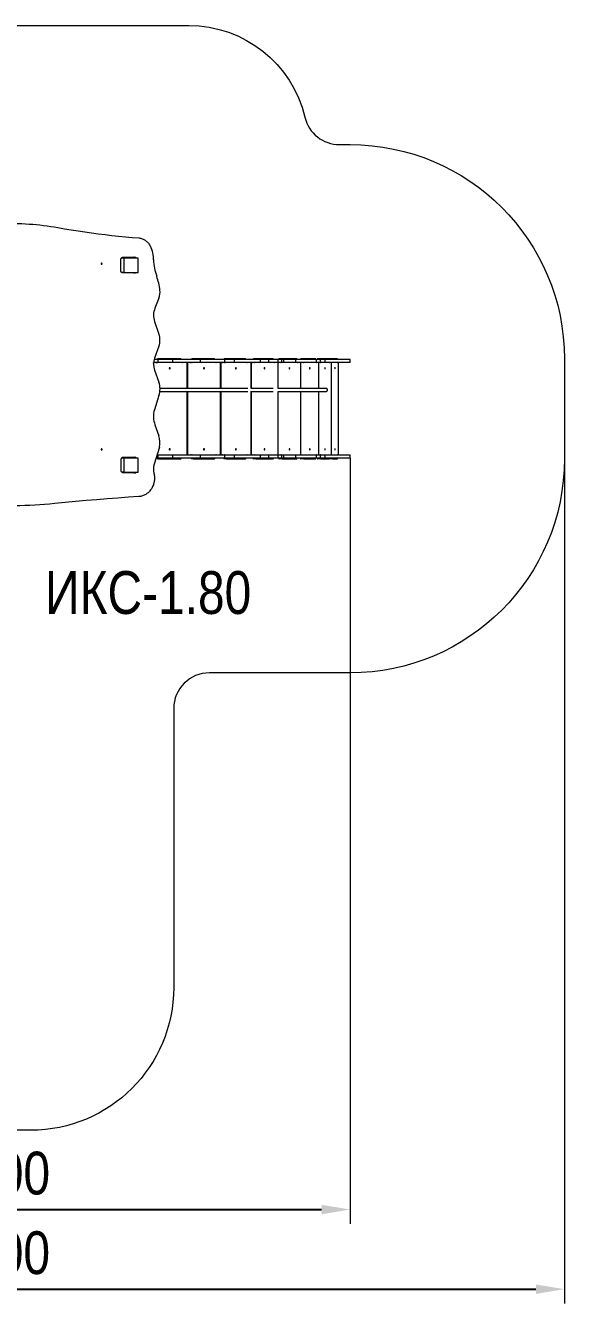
# Model space of a CAD drawing. Header units: millimetres. Extents: x -5018 to 4366, y -4743 to 4209.
# Drawn here: x 594 to 4366, y -4743 to 4209 of the extents above; entities that cross this region are included whole.
import ezdxf

# ---------------------------------------------------------------- set-up
doc = ezdxf.new("R2010")
doc.units = ezdxf.units.MM
for name, color, linetype in [('DIKOM_АРТИКУЛ', 7, 'Continuous'), ('DIKOM_ЗОНА', 80, 'Continuous'), ('DIKOM_ОБЪЕКТ', 7, 'Continuous'), ('DIKOM_РАЗМЕР_ЗОНА', 7, 'Continuous'), ('DIKOM_РАЗМЕР_ОБЪЕКТА', 7, 'Continuous')]:
    doc.layers.add(name, color=color, linetype=linetype)
doc.styles.add('style1', font='arial.ttf', dxfattribs={"width": 0.8})
doc.dimstyles.new('1-50', dxfattribs={"dimtxt": 300, "dimasz": 200, "dimexe": 100, "dimexo": 0, "dimgap": 100, "dimtad": 1, "dimtxsty": 'style1', "dimcen": 200, "dimclrd": 7, "dimclre": 7, "dimclrt": 7, "dimadec": 1, "dimazin": 2, "dimtfac": 1, "dimtmove": 0, "dimatfit": 2, "dimfxl": 0, "dimlwd": 25, "dimlwe": 18, "dimarcsym": 0})

# ---------------------------------------------------------------- blocks, each defined once
blk = doc.blocks.new('*D0')
at = {"layer": 'Defpoints', "color": 0, "transparency": 16777216}
for p in [(-2081.2, 1789.6), (2866.5, 1179.6), (2866.5, -4084.8)]:
    blk.add_point(p, dxfattribs=at)
at = {"layer": 'DIKOM_РАЗМЕР_ОБЪЕКТА', "color": 7, "lineweight": 18, "transparency": 16777216}
for p, q in [((-2081.2, 1789.6), (-2081.2, -4184.8)), ((2866.5, 1179.6), (2866.5, -4184.8))]:
    blk.add_line(p, q, dxfattribs=at)
at = {"layer": 'DIKOM_РАЗМЕР_ОБЪЕКТА', "color": 7, "lineweight": 25, "transparency": 16777216}
blk.add_line((-1881.2, -4084.8), (2666.5, -4084.8), dxfattribs=at)
at = {"layer": 'DIKOM_РАЗМЕР_ОБЪЕКТА', "color": 7, "transparency": 16777216}
for points in [[(-1881.2, -4051.5), (-1881.2, -4118.2), (-2081.2, -4084.8)], [(2666.5, -4051.5), (2666.5, -4118.2), (2866.5, -4084.8)]]:
    blk.add_solid(points, dxfattribs=at)
at = {"layer": 'DIKOM_РАЗМЕР_ОБЪЕКТА', "color": 7, "transparency": 16777216, "insert": (392.7, -3831.7), "char_height": 300, "attachment_point": 5, "style": 'style1'}
blk.add_mtext('4900', dxfattribs=at)
blk = doc.blocks.new('*D3')
at = {"layer": 'Defpoints', "color": 0, "transparency": 16777216}
for p in [(4366.3, 1152.2), (-3581.2, 1068.6), (4366.3, -4642.7)]:
    blk.add_point(p, dxfattribs=at)
at = {"layer": 'DIKOM_РАЗМЕР_ЗОНА', "color": 7, "lineweight": 18, "transparency": 16777216}
for p, q in [((4366.3, 1152.2), (4366.3, -4742.7)), ((-3581.2, 1068.6), (-3581.2, -4742.7))]:
    blk.add_line(p, q, dxfattribs=at)
at = {"layer": 'DIKOM_РАЗМЕР_ЗОНА', "color": 7, "lineweight": 25, "transparency": 16777216}
blk.add_line((-3381.2, -4642.7), (4166.3, -4642.7), dxfattribs=at)
at = {"layer": 'DIKOM_РАЗМЕР_ЗОНА', "color": 7, "transparency": 16777216}
for points in [[(-3381.2, -4609.4), (-3381.2, -4676), (-3581.2, -4642.7)], [(4166.3, -4609.4), (4166.3, -4676), (4366.3, -4642.7)]]:
    blk.add_solid(points, dxfattribs=at)
at = {"layer": 'DIKOM_РАЗМЕР_ЗОНА', "color": 7, "transparency": 16777216, "insert": (392.5, -4389.5), "char_height": 300, "attachment_point": 5, "style": 'style1'}
blk.add_mtext('7900', dxfattribs=at)

msp = doc.modelspace()

# ---------------------------------------------------------------- linework, layer by layer
at = {"layer": 'DIKOM_ЗОНА', "color": 3, "lineweight": 15, "flags": 128}
msp.add_lwpolyline([(-1984.126, -2529.809), (-1984.126, 20.196, 0.38881029), (-2212.277, 269.239, -0.38881029), (-3581.188, 1763.5), (-3581.188, 2708.963, -0.41421356), (-2081.188, 4208.963), (1737.354, 4208.963, -0.34760137), (2549.203, 3566.996, 0.34760137), (2792.467, 3374.636), (2866.27, 3374.636, -0.41421356), (4366.27, 1874.636), (4366.27, 1174.636, -0.41421356), (2866.27, -325.364), (1880.874, -325.364, 0.41421356), (1630.874, -575.364), (1630.874, -2529.809, -0.41421356), (630.874, -3529.809), (-984.126, -3529.809, -0.41421356)], format="xyb", close=True, dxfattribs=at)
at = {"layer": 'DIKOM_ОБЪЕКТ', "color": 7, "linetype": 'Continuous', "lineweight": 15}
for p, q in [((1261.265, 2490.707), (1261.3, 2571.478)), ((1268.928, 2579.636), (1263.961, 2579.636)), ((1281.587, 2579.636), (1268.928, 2579.636)), ((1274.657, 2585.701), (1349.618, 2585.681)), ((1274.891, 2585.703), (1358.459, 2585.681)), ((1281.587, 2579.636), (1281.587, 2479.636)), ((1381.207, 2579.636), (1281.587, 2579.636)), ((1347.457, 2579.636), (1347.457, 2585.682)), ((1349.618, 2585.681), (1358.459, 2585.681)), ((1381.207, 2479.636), (1381.207, 2579.636)), ((1281.587, 2479.636), (1265.692, 2479.636)), ((1358.435, 2475.681), (1274.867, 2475.704)), ((1281.587, 2479.636), (1381.207, 2479.636)), ((1527.928, 2299.892), (1499.979, 2229.028)), ((1496.503, 2134.794), (1527.872, 2047.56)), ((1527.854, 1962.446), (1496.447, 1879.45)), ((1490.169, 1848.136), (1489.755, 1848.136)), ((1522.039, 1848.636), (1489.799, 1848.636)), ((1490.169, 1846.15), (1490.169, 1848.136)), ((1513.031, 1847.636), (1490.169, 1847.636)), ((1522.039, 1869.636), (1493.442, 1869.636)), ((1496.428, 1795.338), (1527.798, 1710.112)), ((1525.645, 1874.636), (1519.113, 1874.636)), ((1522.039, 1848.636), (1522.039, 1869.636)), ((1624.51, 1869.636), (1522.039, 1869.636)), ((1624.51, 1848.636), (1522.039, 1848.636)), ((1680.892, 1874.636), (1525.645, 1874.636)), ((1624.51, 1848.636), (1624.51, 1869.636)), ((1818.479, 1869.636), (1624.51, 1869.636)), ((1818.479, 1848.636), (1624.51, 1848.636)), ((1724.555, 1847.636), (1693.506, 1847.636)), ((1727.8, 1847.636), (1724.555, 1847.636)), ((1724.555, 1667.253), (1724.555, 1847.636)), ((1727.8, 1847.636), (1727.8, 1667.253)), ((1757.257, 1847.636), (1727.8, 1847.636)), ((1769.223, 1874.636), (1758.673, 1874.636)), ((1916.504, 1874.636), (1769.223, 1874.636)), ((1818.479, 1848.636), (1818.479, 1869.636)), ((1989.683, 1869.636), (1818.479, 1869.636)), ((1989.683, 1848.636), (1818.479, 1848.636)), ((1957.927, 1847.636), (1928.471, 1847.636)), ((1960.075, 1847.636), (1957.927, 1847.636)), ((1957.927, 1667.283), (1957.927, 1847.636)), ((1960.075, 1847.636), (1960.075, 1667.283)), ((1987.212, 1847.636), (1960.075, 1847.636)), ((1998.237, 1874.636), (1983.929, 1874.636)), ((1989.683, 1848.636), (1989.683, 1869.636)), ((2057.635, 1869.636), (1989.683, 1869.636)), ((2057.635, 1848.636), (1989.683, 1848.636)), ((2133.925, 1874.636), (1998.237, 1874.636)), ((2057.635, 1848.636), (2057.635, 1869.636)), ((2237.772, 1869.636), (2057.635, 1869.636)), ((2237.772, 1848.636), (2057.635, 1848.636)), ((2172.087, 1847.636), (2144.949, 1847.636)), ((2172.49, 1847.636), (2172.087, 1847.636)), ((2172.087, 1666.547), (2172.087, 1847.636)), ((2172.49, 1847.636), (2172.49, 1667.315)), ((2196.641, 1847.636), (2172.49, 1847.636)), ((2206.452, 1874.636), (2188.738, 1874.636)), ((2327.205, 1874.636), (2206.452, 1874.636)), ((2237.772, 1848.636), (2237.772, 1869.636)), ((2297.814, 1869.636), (2237.772, 1869.636)), ((2297.814, 1848.636), (2237.772, 1848.636)), ((2297.814, 1848.636), (2297.814, 1869.636)), ((2361.941, 1869.636), (2297.814, 1869.636)), ((2361.941, 1848.636), (2297.814, 1848.636)), ((2361.167, 1847.636), (2337.017, 1847.636)), ((2380.895, 1847.636), (2361.167, 1847.636)), ((2361.167, 1667.224), (2361.167, 1847.636)), ((2361.941, 1848.636), (2361.941, 1869.636)), ((2388.652, 1869.636), (2361.941, 1869.636)), ((2388.652, 1848.636), (2361.941, 1848.636)), ((2389.251, 1874.636), (2368.568, 1874.636)), ((2388.652, 1848.636), (2388.652, 1869.636)), ((2401.52, 1869.636), (2388.652, 1869.636)), ((2401.52, 1848.636), (2388.652, 1848.636)), ((2492.097, 1874.636), (2389.251, 1874.636)), ((2401.52, 1848.636), (2401.52, 1869.636)), ((2486.634, 1869.636), (2401.52, 1869.636)), ((2486.634, 1848.636), (2401.52, 1848.636)), ((2486.634, 1848.636), (2486.634, 1869.636)), ((2629.731, 1869.636), (2486.634, 1869.636)), ((2629.731, 1848.636), (2486.634, 1848.636)), ((2521.023, 1847.636), (2500.454, 1847.636)), ((2543.505, 1874.636), (2520.122, 1874.636)), ((2521.023, 1667.346), (2521.023, 1847.636)), ((2537.005, 1847.636), (2521.023, 1847.636)), ((2623.505, 1874.636), (2543.505, 1874.636)), ((2629.731, 1848.636), (2629.731, 1869.636)), ((2658.038, 1869.636), (2629.731, 1869.636)), ((2658.038, 1848.636), (2629.731, 1848.636)), ((2646.005, 1847.636), (2630.005, 1847.636)), ((2661.816, 1874.636), (2636.61, 1874.636)), ((2657.158, 1847.636), (2646.005, 1847.636)), ((2646.005, 1667.34), (2646.005, 1847.636)), ((2658.038, 1848.636), (2658.038, 1869.636)), ((2690.655, 1869.636), (2658.038, 1869.636)), ((2690.655, 1848.636), (2658.038, 1848.636)), ((2719.155, 1874.636), (2661.816, 1874.636)), ((2690.655, 1848.636), (2690.655, 1869.636)), ((2866.27, 1869.636), (2690.655, 1869.636)), ((2866.27, 1848.636), (2690.655, 1848.636)), ((2743.04, 1874.636), (2719.155, 1874.636)), ((2735.282, 1847.636), (2723.814, 1847.636)), ((2740.337, 1847.636), (2735.282, 1847.636)), ((2735.282, 1201.636), (2735.282, 1847.636)), ((2776.306, 1874.636), (2743.04, 1874.636)), ((2785.662, 1847.636), (2779.008, 1847.636)), ((2785.662, 1201.636), (2785.662, 1847.636)), ((2866.27, 1848.636), (2866.27, 1869.636)), ((2866.525, 1869.636), (2866.27, 1869.636)), ((2866.525, 1848.636), (2866.27, 1848.636)), ((2866.525, 1848.636), (2866.525, 1869.636)), ((1527.778, 1617.659), (1496.367, 1517.981)), ((1724.555, 1201.636), (1724.555, 1646.159)), ((1727.8, 1646.16), (1727.8, 1201.636)), ((1957.927, 1201.636), (1957.927, 1646.189)), ((1960.075, 1646.19), (1960.075, 1201.636)), ((2172.087, 1201.636), (2172.087, 1646.989)), ((2172.49, 1646.222), (2172.49, 1201.636)), ((2361.167, 1201.636), (2361.167, 1646.362)), ((2521.023, 1201.636), (2521.023, 1646.253)), ((2646.005, 1201.636), (2646.005, 1646.247)), ((1499.799, 1412.647), (1527.715, 1334.953)), ((1530.618, 1254.93), (1493.362, 1136.172)), ((1263.455, 1090.678), (1263.491, 1171.45)), ((1268.928, 1179.636), (1266.171, 1179.636)), ((1281.587, 1179.636), (1268.928, 1179.636)), ((1276.848, 1185.672), (1351.808, 1185.652)), ((1277.082, 1185.675), (1360.65, 1185.652)), ((1381.207, 1179.636), (1281.587, 1179.636)), ((1281.587, 1179.636), (1281.587, 1079.636)), ((1347.457, 1179.636), (1347.457, 1185.653)), ((1351.808, 1185.652), (1360.65, 1185.652)), ((1381.207, 1079.636), (1381.207, 1179.636)), ((1522.039, 1179.636), (1506.997, 1179.636)), ((1522.039, 1200.636), (1513.585, 1200.636)), ((1525.645, 1174.636), (1519.113, 1174.636)), ((1522.039, 1179.636), (1522.039, 1200.636)), ((1624.51, 1200.636), (1522.039, 1200.636)), ((1624.51, 1179.636), (1522.039, 1179.636)), ((1525.645, 1174.636), (1680.892, 1174.636)), ((1624.51, 1179.636), (1624.51, 1200.636)), ((1818.479, 1200.636), (1624.51, 1200.636)), ((1818.479, 1179.636), (1624.51, 1179.636)), ((1693.506, 1201.636), (1724.555, 1201.636)), ((1727.8, 1201.636), (1724.555, 1201.636)), ((1727.8, 1201.636), (1757.257, 1201.636)), ((1769.223, 1174.636), (1758.673, 1174.636)), ((1769.223, 1174.636), (1916.504, 1174.636)), ((1818.479, 1179.636), (1818.479, 1200.636)), ((1989.683, 1200.636), (1818.479, 1200.636)), ((1989.683, 1179.636), (1818.479, 1179.636)), ((1928.471, 1201.636), (1957.927, 1201.636)), ((1960.075, 1201.636), (1957.927, 1201.636)), ((1960.075, 1201.636), (1987.212, 1201.636)), ((1998.237, 1174.636), (1983.929, 1174.636)), ((1989.683, 1179.636), (1989.683, 1200.636)), ((2057.635, 1200.636), (1989.683, 1200.636)), ((2057.635, 1179.636), (1989.683, 1179.636)), ((1998.237, 1174.636), (2133.925, 1174.636)), ((2057.635, 1179.636), (2057.635, 1200.636)), ((2237.772, 1200.636), (2057.635, 1200.636)), ((2237.772, 1179.636), (2057.635, 1179.636)), ((2144.949, 1201.636), (2172.087, 1201.636)), ((2172.49, 1201.636), (2172.087, 1201.636)), ((2172.49, 1201.636), (2196.641, 1201.636)), ((2206.452, 1174.636), (2188.738, 1174.636)), ((2206.452, 1174.636), (2327.205, 1174.636)), ((2237.772, 1179.636), (2237.772, 1200.636)), ((2297.814, 1200.636), (2237.772, 1200.636)), ((2297.814, 1179.636), (2237.772, 1179.636)), ((2297.814, 1179.636), (2297.814, 1200.636)), ((2361.941, 1200.636), (2297.814, 1200.636)), ((2361.941, 1179.636), (2297.814, 1179.636)), ((2337.017, 1201.636), (2361.167, 1201.636)), ((2361.167, 1201.636), (2380.895, 1201.636)), ((2361.941, 1179.636), (2361.941, 1200.636)), ((2388.652, 1200.636), (2361.941, 1200.636)), ((2388.652, 1179.636), (2361.941, 1179.636)), ((2389.251, 1174.636), (2368.568, 1174.636)), ((2388.652, 1179.636), (2388.652, 1200.636)), ((2401.52, 1200.636), (2388.652, 1200.636)), ((2401.52, 1179.636), (2388.652, 1179.636)), ((2389.251, 1174.636), (2492.097, 1174.636)), ((2401.52, 1179.636), (2401.52, 1200.636)), ((2486.634, 1200.636), (2401.52, 1200.636)), ((2486.634, 1179.636), (2401.52, 1179.636)), ((2486.634, 1179.636), (2486.634, 1200.636)), ((2629.731, 1200.636), (2486.634, 1200.636)), ((2629.731, 1179.636), (2486.634, 1179.636)), ((2500.454, 1201.636), (2521.023, 1201.636)), ((2543.505, 1174.636), (2520.122, 1174.636)), ((2521.023, 1201.636), (2537.005, 1201.636)), ((2543.505, 1174.636), (2623.505, 1174.636)), ((2629.731, 1179.636), (2629.731, 1200.636)), ((2658.038, 1200.636), (2629.731, 1200.636)), ((2658.038, 1179.636), (2629.731, 1179.636)), ((2630.005, 1201.636), (2646.005, 1201.636)), ((2661.816, 1174.636), (2636.61, 1174.636)), ((2646.005, 1201.636), (2657.158, 1201.636)), ((2658.038, 1179.636), (2658.038, 1200.636)), ((2690.655, 1200.636), (2658.038, 1200.636)), ((2690.655, 1179.636), (2658.038, 1179.636)), ((2661.816, 1174.636), (2719.155, 1174.636)), ((2690.655, 1179.636), (2690.655, 1200.636)), ((2866.27, 1200.636), (2690.655, 1200.636)), ((2866.27, 1179.636), (2690.655, 1179.636)), ((2743.04, 1174.636), (2719.155, 1174.636)), ((2723.814, 1201.636), (2735.282, 1201.636)), ((2735.282, 1201.636), (2740.337, 1201.636)), ((2743.04, 1174.636), (2776.306, 1174.636)), ((2779.008, 1201.636), (2785.662, 1201.636)), ((2866.27, 1179.636), (2866.27, 1200.636)), ((2866.525, 1200.636), (2866.27, 1200.636)), ((2866.525, 1179.636), (2866.27, 1179.636)), ((2866.525, 1179.636), (2866.525, 1200.636)), ((1281.587, 1079.636), (1267.854, 1079.636)), ((1360.625, 1075.652), (1277.057, 1075.675)), ((1281.587, 1079.636), (1381.207, 1079.636)), ((1314.479, 1075.665), (1314.479, 1079.636))]:
    msp.add_line(p, q, dxfattribs=at)
at = {"layer": 'DIKOM_ОБЪЕКТ', "color": 7, "linetype": 'Continuous', "lineweight": 15, "flags": 128}
for points in [[(266.227, 2807.175), (291.324, 2810.313), (316.455, 2813.095), (341.616, 2815.521), (366.804, 2817.59), (392.014, 2819.301), (417.241, 2820.655), (442.482, 2821.651), (467.733, 2822.289), (492.989, 2822.569), (518.246, 2822.491), (543.501, 2822.054), (568.748, 2821.26), (593.984, 2820.108), (619.204, 2818.598), (644.404, 2816.731), (669.581, 2814.506), (694.73, 2811.925), (719.846, 2808.987), (744.926, 2805.694), (769.966, 2802.045), (794.961, 2798.041), (819.907, 2793.684)], [(819.907, 2793.684), (867.004, 2785.49), (914.154, 2777.682), (961.356, 2770.259), (1008.607, 2763.223), (1055.903, 2756.573), (1103.243, 2750.31), (1150.624, 2744.435), (1198.043, 2738.948), (1245.498, 2733.848), (1292.986, 2729.137), (1340.504, 2724.814), (1388.05, 2720.88)], [(1388.05, 2720.88), (1393.855, 2720.144), (1399.611, 2719.032), (1405.297, 2717.549), (1410.895, 2715.699), (1416.384, 2713.489), (1421.745, 2710.926), (1426.96, 2708.02), (1432.011, 2704.78), (1436.88, 2701.218), (1441.551, 2697.347), (1446.006, 2693.178), (1450.231, 2688.728), (1454.212, 2684.011), (1457.933, 2679.044), (1461.383, 2673.845), (1464.549, 2668.43), (1467.42, 2662.819)], [(1123.351, 2540.637), (1123.523, 2539.5), (1124.02, 2538.487), (1124.788, 2537.706), (1125.745, 2537.243), (1126.787, 2537.148), (1127.8, 2537.43), (1128.675, 2538.06), (1129.317, 2538.969), (1129.657, 2540.059), (1129.657, 2541.211), (1129.318, 2542.301), (1128.676, 2543.21), (1127.801, 2543.841), (1126.788, 2544.124), (1125.747, 2544.029), (1124.79, 2543.566), (1124.021, 2542.786), (1123.523, 2541.773), (1123.351, 2540.637)], [(1261.3, 2571.478), (1261.613, 2573.984), (1262.302, 2576.396), (1263.349, 2578.646), (1264.724, 2580.67), (1266.388, 2582.411), (1268.293, 2583.82), (1270.385, 2584.856), (1272.606, 2585.49), (1274.891, 2585.703)], [(1274.867, 2475.704), (1272.739, 2475.89), (1270.664, 2476.441), (1268.692, 2477.343), (1266.873, 2478.573), (1265.25, 2480.102), (1263.864, 2481.892), (1262.749, 2483.899), (1261.931, 2486.073), (1261.433, 2488.361), (1261.265, 2490.707)], [(1603.268, 1812.636), (1602.124, 1812.458), (1601.082, 1811.941), (1600.234, 1811.13), (1599.656, 1810.097), (1599.398, 1808.935), (1599.484, 1807.746), (1599.907, 1806.636), (1600.629, 1805.704), (1601.584, 1805.032), (1602.69, 1804.68), (1603.847, 1804.68), (1604.952, 1805.032), (1605.908, 1805.704), (1606.63, 1806.636), (1607.052, 1807.746), (1607.139, 1808.935), (1606.881, 1810.097), (1606.303, 1811.13), (1605.455, 1811.941), (1604.412, 1812.458), (1603.268, 1812.636)], [(1842.864, 1812.636), (1841.778, 1812.458), (1840.789, 1811.941), (1839.985, 1811.13), (1839.436, 1810.097), (1839.192, 1808.935), (1839.274, 1807.746), (1839.675, 1806.636), (1840.359, 1805.704), (1841.266, 1805.032), (1842.315, 1804.68), (1843.412, 1804.68), (1844.461, 1805.032), (1845.368, 1805.704), (1846.052, 1806.636), (1846.453, 1807.746), (1846.535, 1808.935), (1846.291, 1810.097), (1845.742, 1811.13), (1844.938, 1811.941), (1843.949, 1812.458), (1842.864, 1812.636)], [(2066.081, 1812.636), (2065.081, 1812.458), (2064.17, 1811.941), (2063.429, 1811.13), (2062.923, 1810.097), (2062.698, 1808.935), (2062.774, 1807.746), (2063.143, 1806.636), (2063.773, 1805.704), (2064.609, 1805.032), (2065.575, 1804.68), (2066.586, 1804.68), (2067.552, 1805.032), (2068.388, 1805.704), (2069.018, 1806.636), (2069.388, 1807.746), (2069.463, 1808.935), (2069.238, 1810.097), (2068.733, 1811.13), (2067.992, 1811.941), (2067.081, 1812.458), (2066.081, 1812.636)], [(2266.829, 1812.636), (2265.939, 1812.458), (2265.128, 1811.941), (2264.468, 1811.13), (2264.019, 1810.097), (2263.818, 1808.935), (2263.886, 1807.746), (2264.214, 1806.636), (2264.775, 1805.704), (2265.519, 1805.032), (2266.379, 1804.68), (2267.279, 1804.68), (2268.138, 1805.032), (2268.882, 1805.704), (2269.443, 1806.636), (2269.772, 1807.746), (2269.839, 1808.935), (2269.639, 1810.097), (2269.189, 1811.13), (2268.529, 1811.941), (2267.719, 1812.458), (2266.829, 1812.636)], [(2368.568, 1874.636), (2367.941, 1874.54), (2367.338, 1874.255), (2366.782, 1873.793), (2366.295, 1873.171), (2365.896, 1872.414), (2365.599, 1871.549), (2365.416, 1870.611), (2365.354, 1869.636)], [(2389.251, 1874.636), (2388.624, 1874.54), (2388.021, 1874.255), (2387.466, 1873.793), (2386.979, 1873.171), (2386.579, 1872.414), (2386.282, 1871.549), (2386.099, 1870.611), (2386.037, 1869.636)], [(2440.674, 1812.636), (2439.916, 1812.458), (2439.226, 1811.941), (2438.664, 1811.13), (2438.281, 1810.097), (2438.11, 1808.935), (2438.168, 1807.746), (2438.448, 1806.636), (2438.925, 1805.704), (2439.559, 1805.032), (2440.291, 1804.68), (2441.057, 1804.68), (2441.79, 1805.032), (2442.423, 1805.704), (2442.901, 1806.636), (2443.181, 1807.746), (2443.238, 1808.935), (2443.068, 1810.097), (2442.684, 1811.13), (2442.123, 1811.941), (2441.432, 1812.458), (2440.674, 1812.636)], [(2495.311, 1869.636), (2495.249, 1870.611), (2495.066, 1871.549), (2494.769, 1872.414), (2494.37, 1873.171), (2493.883, 1873.793), (2493.327, 1874.255), (2492.724, 1874.54), (2492.097, 1874.636)], [(2520.122, 1874.636), (2519.635, 1874.54), (2519.166, 1874.255), (2518.733, 1873.793), (2518.354, 1873.171), (2518.044, 1872.414), (2517.813, 1871.549), (2517.67, 1870.611), (2517.622, 1869.636)], [(2543.505, 1874.636), (2543.017, 1874.54), (2542.548, 1874.255), (2542.116, 1873.793), (2541.737, 1873.171), (2541.426, 1872.414), (2541.195, 1871.549), (2541.053, 1870.611), (2541.005, 1869.636)], [(2583.505, 1812.636), (2582.915, 1812.458), (2582.378, 1811.941), (2581.941, 1811.13), (2581.643, 1810.097), (2581.51, 1808.935), (2581.555, 1807.746), (2581.773, 1806.636), (2582.145, 1805.704), (2582.637, 1805.032), (2583.207, 1804.68), (2583.803, 1804.68), (2584.373, 1805.032), (2584.865, 1805.704), (2585.237, 1806.636), (2585.455, 1807.746), (2585.499, 1808.935), (2585.367, 1810.097), (2585.069, 1811.13), (2584.631, 1811.941), (2584.094, 1812.458), (2583.505, 1812.636)], [(2626.005, 1869.636), (2625.957, 1870.611), (2625.814, 1871.549), (2625.583, 1872.414), (2625.273, 1873.171), (2624.894, 1873.793), (2624.462, 1874.255), (2623.992, 1874.54), (2623.505, 1874.636)], [(2636.61, 1874.636), (2636.26, 1874.54), (2635.924, 1874.255), (2635.614, 1873.793), (2635.343, 1873.171), (2635.12, 1872.414), (2634.954, 1871.549), (2634.852, 1870.611), (2634.818, 1869.636)], [(2661.816, 1874.636), (2661.467, 1874.54), (2661.131, 1874.255), (2660.821, 1873.793), (2660.549, 1873.171), (2660.327, 1872.414), (2660.161, 1871.549), (2660.059, 1870.611), (2660.025, 1869.636)], [(2690.486, 1812.636), (2690.063, 1812.458), (2689.678, 1811.941), (2689.365, 1811.13), (2689.152, 1810.097), (2689.056, 1808.935), (2689.088, 1807.746), (2689.245, 1806.636), (2689.511, 1805.704), (2689.864, 1805.032), (2690.272, 1804.68), (2690.7, 1804.68), (2691.108, 1805.032), (2691.461, 1805.704), (2691.727, 1806.636), (2691.883, 1807.746), (2691.915, 1808.935), (2691.82, 1810.097), (2691.607, 1811.13), (2691.293, 1811.941), (2690.908, 1812.458), (2690.486, 1812.636)], [(2720.947, 1869.636), (2720.913, 1870.611), (2720.811, 1871.549), (2720.645, 1872.414), (2720.422, 1873.171), (2720.151, 1873.793), (2719.841, 1874.255), (2719.505, 1874.54), (2719.155, 1874.636)], [(2743.04, 1874.636), (2742.837, 1874.54), (2742.642, 1874.255), (2742.462, 1873.793), (2742.305, 1873.171), (2742.175, 1872.414), (2742.079, 1871.549), (2742.02, 1870.611), (2742, 1869.636)], [(2759.673, 1812.636), (2759.428, 1812.458), (2759.204, 1811.941), (2759.023, 1811.13), (2758.899, 1810.097), (2758.843, 1808.935), (2758.862, 1807.746), (2758.952, 1806.636), (2759.107, 1805.704), (2759.312, 1805.032), (2759.549, 1804.68), (2759.797, 1804.68), (2760.033, 1805.032), (2760.238, 1805.704), (2760.393, 1806.636), (2760.484, 1807.746), (2760.502, 1808.935), (2760.447, 1810.097), (2760.323, 1811.13), (2760.141, 1811.941), (2759.918, 1812.458), (2759.673, 1812.636)], [(2777.345, 1869.636), (2777.325, 1870.611), (2777.266, 1871.549), (2777.17, 1872.414), (2777.041, 1873.171), (2776.883, 1873.793), (2776.703, 1874.255), (2776.508, 1874.54), (2776.306, 1874.636)], [(2699.106, 1646.242), (2700.534, 1646.422), (2701.914, 1646.955), (2703.198, 1647.822), (2704.343, 1648.995), (2705.309, 1650.433), (2706.065, 1652.088), (2706.583, 1653.903), (2706.847, 1655.816), (2706.847, 1657.762), (2706.583, 1659.675), (2706.065, 1661.49), (2705.309, 1663.145), (2704.343, 1664.583), (2703.198, 1665.756), (2701.914, 1666.624), (2700.534, 1667.156), (2699.11, 1667.336)], [(1123.351, 1239.637), (1123.523, 1238.5), (1124.02, 1237.487), (1124.788, 1236.706), (1125.745, 1236.243), (1126.787, 1236.148), (1127.8, 1236.43), (1128.675, 1237.06), (1129.317, 1237.969), (1129.657, 1239.059), (1129.657, 1240.211), (1129.318, 1241.301), (1128.676, 1242.21), (1127.801, 1242.841), (1126.788, 1243.124), (1125.747, 1243.029), (1124.79, 1242.566), (1124.021, 1241.786), (1123.523, 1240.773), (1123.351, 1239.637)], [(1263.491, 1171.45), (1263.803, 1173.955), (1264.493, 1176.367), (1265.54, 1178.617), (1266.914, 1180.641), (1268.578, 1182.382), (1270.483, 1183.791), (1272.576, 1184.827), (1274.796, 1185.461), (1277.082, 1185.675)], [(1603.268, 1244.636), (1602.124, 1244.458), (1601.082, 1243.941), (1600.234, 1243.13), (1599.656, 1242.097), (1599.398, 1240.935), (1599.484, 1239.746), (1599.907, 1238.636), (1600.629, 1237.703), (1601.584, 1237.032), (1602.69, 1236.68), (1603.847, 1236.68), (1604.952, 1237.032), (1605.908, 1237.703), (1606.63, 1238.636), (1607.052, 1239.746), (1607.139, 1240.935), (1606.881, 1242.097), (1606.303, 1243.13), (1605.455, 1243.941), (1604.412, 1244.458), (1603.268, 1244.636)], [(1842.864, 1244.636), (1841.778, 1244.458), (1840.789, 1243.941), (1839.985, 1243.13), (1839.436, 1242.097), (1839.192, 1240.935), (1839.274, 1239.746), (1839.675, 1238.636), (1840.359, 1237.703), (1841.266, 1237.032), (1842.315, 1236.68), (1843.412, 1236.68), (1844.461, 1237.032), (1845.368, 1237.703), (1846.052, 1238.636), (1846.453, 1239.746), (1846.535, 1240.935), (1846.291, 1242.097), (1845.742, 1243.13), (1844.938, 1243.941), (1843.949, 1244.458), (1842.864, 1244.636)], [(2066.081, 1244.636), (2065.081, 1244.458), (2064.17, 1243.941), (2063.429, 1243.13), (2062.923, 1242.097), (2062.698, 1240.935), (2062.774, 1239.746), (2063.143, 1238.636), (2063.773, 1237.703), (2064.609, 1237.032), (2065.575, 1236.68), (2066.586, 1236.68), (2067.552, 1237.032), (2068.388, 1237.703), (2069.018, 1238.636), (2069.388, 1239.746), (2069.463, 1240.935), (2069.238, 1242.097), (2068.733, 1243.13), (2067.992, 1243.941), (2067.081, 1244.458), (2066.081, 1244.636)], [(2266.829, 1244.636), (2265.939, 1244.458), (2265.128, 1243.941), (2264.468, 1243.13), (2264.019, 1242.097), (2263.818, 1240.935), (2263.886, 1239.746), (2264.214, 1238.636), (2264.775, 1237.703), (2265.519, 1237.032), (2266.379, 1236.68), (2267.279, 1236.68), (2268.138, 1237.032), (2268.882, 1237.703), (2269.443, 1238.636), (2269.772, 1239.746), (2269.839, 1240.935), (2269.639, 1242.097), (2269.189, 1243.13), (2268.529, 1243.941), (2267.719, 1244.458), (2266.829, 1244.636)], [(2365.354, 1179.636), (2365.416, 1178.66), (2365.599, 1177.722), (2365.896, 1176.858), (2366.295, 1176.1), (2366.782, 1175.478), (2367.338, 1175.016), (2367.941, 1174.732), (2368.568, 1174.636)], [(2386.037, 1179.636), (2386.099, 1178.66), (2386.282, 1177.722), (2386.579, 1176.858), (2386.979, 1176.1), (2387.466, 1175.478), (2388.021, 1175.016), (2388.624, 1174.732), (2389.251, 1174.636)], [(2440.674, 1244.636), (2439.916, 1244.458), (2439.226, 1243.941), (2438.664, 1243.13), (2438.281, 1242.097), (2438.11, 1240.935), (2438.168, 1239.746), (2438.448, 1238.636), (2438.925, 1237.703), (2439.559, 1237.032), (2440.291, 1236.68), (2441.057, 1236.68), (2441.79, 1237.032), (2442.423, 1237.703), (2442.901, 1238.636), (2443.181, 1239.746), (2443.238, 1240.935), (2443.068, 1242.097), (2442.684, 1243.13), (2442.123, 1243.941), (2441.432, 1244.458), (2440.674, 1244.636)], [(2492.097, 1174.636), (2492.724, 1174.732), (2493.327, 1175.016), (2493.883, 1175.478), (2494.37, 1176.1), (2494.769, 1176.858), (2495.066, 1177.722), (2495.249, 1178.66), (2495.311, 1179.636)], [(2517.622, 1179.636), (2517.67, 1178.66), (2517.813, 1177.722), (2518.044, 1176.858), (2518.354, 1176.1), (2518.733, 1175.478), (2519.166, 1175.016), (2519.635, 1174.732), (2520.122, 1174.636)], [(2541.005, 1179.636), (2541.053, 1178.66), (2541.195, 1177.722), (2541.426, 1176.858), (2541.737, 1176.1), (2542.116, 1175.478), (2542.548, 1175.016), (2543.017, 1174.732), (2543.505, 1174.636)], [(2583.505, 1244.636), (2582.915, 1244.458), (2582.378, 1243.941), (2581.941, 1243.13), (2581.643, 1242.097), (2581.51, 1240.935), (2581.555, 1239.746), (2581.773, 1238.636), (2582.145, 1237.703), (2582.637, 1237.032), (2583.207, 1236.68), (2583.803, 1236.68), (2584.373, 1237.032), (2584.865, 1237.703), (2585.237, 1238.636), (2585.455, 1239.746), (2585.499, 1240.935), (2585.367, 1242.097), (2585.069, 1243.13), (2584.631, 1243.941), (2584.094, 1244.458), (2583.505, 1244.636)], [(2623.505, 1174.636), (2623.992, 1174.732), (2624.462, 1175.016), (2624.894, 1175.478), (2625.273, 1176.1), (2625.583, 1176.858), (2625.814, 1177.722), (2625.957, 1178.66), (2626.005, 1179.636)], [(2634.818, 1179.636), (2634.852, 1178.66), (2634.954, 1177.722), (2635.12, 1176.858), (2635.343, 1176.1), (2635.614, 1175.478), (2635.924, 1175.016), (2636.26, 1174.732), (2636.61, 1174.636)], [(2660.025, 1179.636), (2660.059, 1178.66), (2660.161, 1177.722), (2660.327, 1176.858), (2660.549, 1176.1), (2660.821, 1175.478), (2661.131, 1175.016), (2661.467, 1174.732), (2661.816, 1174.636)], [(2690.486, 1244.636), (2690.063, 1244.458), (2689.678, 1243.941), (2689.365, 1243.13), (2689.152, 1242.097), (2689.056, 1240.935), (2689.088, 1239.746), (2689.245, 1238.636), (2689.511, 1237.703), (2689.864, 1237.032), (2690.272, 1236.68), (2690.7, 1236.68), (2691.108, 1237.032), (2691.461, 1237.703), (2691.727, 1238.636), (2691.883, 1239.746), (2691.915, 1240.935), (2691.82, 1242.097), (2691.607, 1243.13), (2691.293, 1243.941), (2690.908, 1244.458), (2690.486, 1244.636)], [(2719.155, 1174.636), (2719.505, 1174.732), (2719.841, 1175.016), (2720.151, 1175.478), (2720.422, 1176.1), (2720.645, 1176.858), (2720.811, 1177.722), (2720.913, 1178.66), (2720.947, 1179.636)], [(2742, 1179.636), (2742.02, 1178.66), (2742.079, 1177.722), (2742.175, 1176.858), (2742.305, 1176.1), (2742.462, 1175.478), (2742.642, 1175.016), (2742.837, 1174.732), (2743.04, 1174.636)], [(2759.673, 1244.636), (2759.428, 1244.458), (2759.204, 1243.941), (2759.023, 1243.13), (2758.899, 1242.097), (2758.843, 1240.935), (2758.862, 1239.746), (2758.952, 1238.636), (2759.107, 1237.703), (2759.312, 1237.032), (2759.549, 1236.68), (2759.797, 1236.68), (2760.033, 1237.032), (2760.238, 1237.703), (2760.393, 1238.636), (2760.484, 1239.746), (2760.502, 1240.935), (2760.447, 1242.097), (2760.323, 1243.13), (2760.141, 1243.941), (2759.918, 1244.458), (2759.673, 1244.636)], [(2776.306, 1174.636), (2776.508, 1174.732), (2776.703, 1175.016), (2776.883, 1175.478), (2777.041, 1176.1), (2777.17, 1176.858), (2777.266, 1177.722), (2777.325, 1178.66), (2777.345, 1179.636)], [(1277.057, 1075.675), (1274.93, 1075.861), (1272.854, 1076.412), (1270.883, 1077.314), (1269.063, 1078.544), (1267.44, 1080.073), (1266.054, 1081.863), (1264.939, 1083.87), (1264.122, 1086.044), (1263.623, 1088.332), (1263.455, 1090.678)], [(1492.792, 1073.326), (1494.233, 1066.569), (1495.347, 1059.737), (1496.133, 1052.849), (1496.588, 1045.926), (1496.711, 1038.985), (1496.501, 1032.047), (1495.959, 1025.132), (1495.086, 1018.257), (1493.885, 1011.442), (1492.36, 1004.708), (1490.514, 998.071), (1488.352, 991.551), (1485.881, 985.166), (1483.108, 978.934), (1480.04, 972.872), (1476.686, 966.997), (1473.056, 961.326), (1469.158, 955.873), (1465.005, 950.656), (1460.608, 945.687), (1455.979, 940.982), (1451.13, 936.553), (1446.077, 932.412), (1440.832, 928.571), (1435.41, 925.041), (1429.827, 921.831), (1424.098, 918.951), (1418.239, 916.409), (1412.267, 914.212), (1406.197, 912.365), (1400.047, 910.874), (1393.835, 909.743), (1387.577, 908.976)], [(1387.577, 908.976), (1313.668, 904.172), (1239.779, 899.011), (1165.911, 893.494), (1092.065, 887.62), (1018.244, 881.39), (944.448, 874.803), (870.679, 867.86), (796.938, 860.561)], [(796.938, 860.561), (762.204, 857.229), (727.442, 854.275), (692.654, 851.7), (657.846, 849.504), (623.019, 847.688), (588.178, 846.25), (553.326, 845.192), (518.466, 844.514), (483.601, 844.215), (448.736, 844.296), (413.873, 844.756), (379.016, 845.596), (344.168, 846.816), (309.332, 848.415), (274.513, 850.393), (239.713, 852.75), (204.936, 855.486)]]:
    msp.add_lwpolyline(points, dxfattribs=at)
at = {"layer": 'DIKOM_ОБЪЕКТ', "color": 7, "linetype": 'Continuous', "lineweight": 15}
for centre, radius, start, end in [((1291.248, 2571.804), 198.294, 358.5507917, 27.3219054), ((1349.403, 2572.423), 13.26, 32.9538068, 89.0723278), ((1358.245, 2572.423), 13.26, 32.9524873, 89.0736473), ((1843.632, 2578.036), 354.333, 181.8189683, 200.7426702), ((1349.471, 2488.646), 12.967, 271.5710103, 315.985788), ((1358.32, 2488.635), 12.954, 270.5065553, 315.9974349), ((1105.436, 2308.521), 431.571, 6.1033668, 19.4943113), ((1406.344, 2342.346), 128.783, 340.7519393, 5.3733599), ((1620.056, 2177.417), 130.698, 156.7412379, 199.0334317), ((1403.571, 2005.031), 131.375, 341.0861695, 18.8884724), ((1616.665, 1837.368), 127.371, 160.7075669, 199.2672598), ((1489.669, 1848.136), 0.5, 0, 75.1364787), ((1506.492, 1855.223), 7.587, 270.0530118, 299.7494906), ((1513.024, 1855.225), 7.589, 270.0556987, 299.7468037), ((1519.188, 1869.709), 4.927, 90.8771924, 180.8505099), ((1525.72, 1869.709), 4.927, 90.8771924, 180.8505099), ((1596.522, 1808.636), 4.097, 328.1596823, 31.8403177), ((1680.817, 1869.709), 4.927, 359.148083, 89.1242148), ((1693.513, 1855.223), 7.587, 240.2505094, 269.9469882), ((1746.687, 1854.561), 6.925, 270.1623052, 301.1752828), ((1758.881, 1869.827), 4.814, 92.4681356, 182.2721213), ((1757.237, 1854.561), 6.926, 270.1644523, 301.1731356), ((1769.43, 1869.827), 4.813, 92.4675909, 182.274145), ((1916.297, 1869.827), 4.814, 357.7278787, 87.5318644), ((1928.49, 1854.56), 6.924, 238.8239218, 269.8384903), ((1972.865, 1853.659), 6.024, 270.3749837, 303.4911923), ((1984.343, 1869.987), 4.667, 95.0864484, 184.3140343), ((1987.173, 1853.658), 6.023, 270.3727703, 303.4945645), ((1998.651, 1869.987), 4.667, 95.0875103, 184.3145616), ((2133.511, 1869.987), 4.667, 355.6875399, 84.9119774), ((2144.988, 1853.659), 6.023, 236.5063478, 269.6263174), ((2178.86, 1852.605), 4.97, 270.7792091, 306.9938189), ((2189.451, 1870.174), 4.519, 99.0781309, 186.8371658), ((2196.573, 1852.605), 4.97, 270.7792091, 306.9938189), ((2207.165, 1870.174), 4.518, 99.0773913, 186.8396461), ((2326.493, 1870.174), 4.519, 353.1633036, 80.9231402), ((2337.084, 1852.603), 4.968, 232.999133, 269.2249762), ((2360.104, 1851.504), 3.87, 271.6005896, 312.1678093), ((2380.787, 1851.504), 3.87, 271.6005896, 312.1678093), ((2500.562, 1851.504), 3.87, 227.8321907, 268.3994104), ((2513.444, 1850.355), 2.725, 273.7368777, 320.8822757), ((2536.827, 1850.355), 2.725, 273.7389533, 320.8859516), ((2630.182, 1850.354), 2.724, 219.1029532, 266.2721419), ((2631.663, 1849.499), 1.885, 278.7866175, 332.7532007), ((2656.87, 1849.498), 1.884, 278.7742946, 332.7748596), ((2724.101, 1849.498), 1.884, 207.2251404, 261.2257054), ((2739.793, 1848.898), 1.374, 293.3192667, 349.0030148), ((2779.553, 1848.898), 1.374, 190.9969852, 246.6807333), ((1384.551, 1663.917), 150.511, 342.1011578, 17.8735759), ((1651.26, 1470.305), 162.065, 162.8916383, 200.8408277), ((1388.619, 1289.844), 146.228, 346.186603, 17.9680802), ((1351.594, 1172.397), 13.257, 33.0956115, 89.0761388), ((1360.436, 1172.397), 13.257, 33.0959424, 89.075808), ((1513.019, 1194.036), 7.601, 60.2625447, 83.4645857), ((1519.188, 1179.563), 4.928, 179.1496062, 269.1220942), ((1525.72, 1179.563), 4.928, 179.1496062, 269.1220942), ((1596.523, 1240.636), 4.096, 328.1585947, 31.8414053), ((1680.817, 1179.563), 4.927, 270.8764987, 0.851801), ((1693.513, 1194.049), 7.587, 90.0516785, 119.7503996), ((1746.687, 1194.711), 6.924, 58.8237683, 89.8390878), ((1758.881, 1179.445), 4.814, 177.7280159, 267.5311316), ((1757.237, 1194.71), 6.925, 58.8259152, 89.8369409), ((1769.43, 1179.445), 4.814, 177.7259922, 267.5316763), ((1916.297, 1179.445), 4.814, 272.4688684, 2.2719841), ((1928.49, 1194.712), 6.924, 90.1601167, 121.1770273), ((1972.865, 1195.612), 6.023, 56.5077943, 89.6265055), ((1984.343, 1179.285), 4.667, 175.686137, 264.9127907), ((1987.173, 1195.614), 6.022, 56.5044222, 89.6287187), ((1998.651, 1179.285), 4.667, 175.6856097, 264.9117288), ((2133.511, 1179.285), 4.667, 275.0887834, 4.3122889), ((2144.988, 1195.613), 6.023, 90.3721937, 123.4946653), ((2178.86, 1196.667), 4.97, 53.005073, 89.2224219), ((2189.451, 1179.098), 4.519, 173.1630553, 260.9210732), ((2196.573, 1196.667), 4.97, 53.005073, 89.2224219), ((2207.165, 1179.098), 4.519, 173.1605751, 260.9218128), ((2326.493, 1179.098), 4.519, 279.0776556, 6.8364753), ((2337.084, 1196.668), 4.968, 90.7733935, 127.0019744), ((2360.104, 1197.768), 3.869, 47.8309472, 88.4012445), ((2380.787, 1197.768), 3.869, 47.8309472, 88.4012445), ((2500.561, 1197.768), 3.869, 91.5987555, 132.1690528), ((2513.445, 1198.917), 2.725, 39.1162639, 86.2652787), ((2536.827, 1198.917), 2.725, 39.1125873, 86.263204), ((2630.182, 1198.918), 2.723, 93.7257027, 140.898506), ((2631.663, 1199.773), 1.885, 27.2450579, 81.2159337), ((2656.87, 1199.774), 1.884, 27.2234009, 81.2282548), ((2724.101, 1199.774), 1.884, 98.7717452, 152.7765991), ((2739.793, 1200.374), 1.374, 10.9949002, 66.6836524), ((2779.552, 1200.374), 1.374, 113.3163476, 169.0050998), ((1351.661, 1088.62), 12.971, 271.574892, 316.1574707), ((1360.51, 1088.61), 12.958, 270.5104771, 316.1680254), ((1619.984, 1103.598), 130.744, 165.5728068, 193.3871412)]:
    msp.add_arc(centre, radius, start, end, dxfattribs=at)
for points, knots in [([(1489.533, 1843.754), (1489.642, 1843.955), (1489.934, 1844.49), (1490.151, 1845.327), (1490.136, 1845.936), (1490.131, 1846.149)], [0, 0, 0, 0, 0.28037261, 0.7479024, 1, 1, 1, 1]), ([(1489.719, 1845.897), (1489.8, 1845.919), (1490.165, 1846.019), (1490.114, 1846.093), (1490.075, 1846.15)], [0, 0, 0, 0, 0.22078928, 1, 1, 1, 1]), ([(1533.87, 1646.154), (1543.568, 1646.153), (1563.419, 1646.152), (1594.539, 1646.152), (1628.079, 1646.153), (1663.67, 1646.154), (1701.256, 1646.157), (1739.444, 1646.161), (1778.116, 1646.165), (1817.157, 1646.17), (1856.453, 1646.175), (1895.9, 1646.18), (1947.348, 1646.188), (2010.924, 1646.197), (2082.51, 1646.208), (2128.838, 1646.215), (2149.931, 1646.218)], [0, 0, 0, 0, 0.0533397, 0.10917548, 0.16503435, 0.22740719, 0.28980431, 0.35221199, 0.41463784, 0.47705988, 0.53945299, 0.60180994, 0.66413926, 0.78256762, 0.90100298, 1, 1, 1, 1]), ([(2149.923, 1667.312), (2129.18, 1667.309), (2087.192, 1667.302), (2023.945, 1667.293), (1966.424, 1667.284), (1915.155, 1667.277), (1870.109, 1667.27), (1825.241, 1667.264), (1780.671, 1667.259), (1739.719, 1667.254), (1702.407, 1667.251), (1668.684, 1667.248), (1635.531, 1667.246), (1603.03, 1667.245), (1575.265, 1667.245), (1552.61, 1667.246), (1540.61, 1667.247), (1534.934, 1667.247)], [0, 0, 0, 0, 0.0975358, 0.19743544, 0.29732927, 0.36853525, 0.43976488, 0.51104992, 0.58236921, 0.65369082, 0.70972659, 0.76574162, 0.82173835, 0.87771633, 0.93367367, 0.9686314, 1, 1, 1, 1]), ([(2326.098, 1667.336), (2321.824, 1667.335), (2306.022, 1667.334), (2269.111, 1667.329), (2222.05, 1667.323), (2186.444, 1667.317), (2172.087, 1667.315)], [0, 0, 0, 0, 0.08496716, 0.31413753, 0.72343532, 1, 1, 1, 1]), ([(2172.087, 1646.222), (2183.718, 1646.223), (2210.217, 1646.227), (2251.34, 1646.233), (2291.146, 1646.239), (2315.865, 1646.241), (2326.124, 1646.243)], [0, 0, 0, 0, 0.22403627, 0.51043778, 0.79683936, 1, 1, 1, 1]), ([(2699.106, 1667.336), (2693.699, 1667.336), (2683.137, 1667.337), (2667.662, 1667.338), (2652.922, 1667.339), (2638.914, 1667.341), (2625.633, 1667.341), (2613.079, 1667.342), (2601.252, 1667.343), (2590.496, 1667.344), (2580.767, 1667.344), (2572.024, 1667.345), (2563.881, 1667.345), (2556.341, 1667.345), (2549.33, 1667.346), (2542.633, 1667.346), (2528.955, 1667.346), (2507.825, 1667.347), (2478.751, 1667.347), (2448.057, 1667.346), (2415.776, 1667.344), (2386.539, 1667.342), (2368.146, 1667.34), (2361.167, 1667.34)], [0, 0, 0, 0, 0.050556, 0.09874873, 0.14457681, 0.1880392, 0.22913505, 0.26786484, 0.30422857, 0.3382274, 0.36674269, 0.3933522, 0.41805708, 0.44085804, 0.4617558, 0.48146583, 0.50124946, 0.58472964, 0.66990666, 0.756621, 0.84980807, 0.94301447, 1, 1, 1, 1]), ([(2361.167, 1646.246), (2367.973, 1646.247), (2381.893, 1646.248), (2402.661, 1646.25), (2423.314, 1646.251), (2443.271, 1646.252), (2462.313, 1646.253), (2480.431, 1646.253), (2494.031, 1646.253), (2503.651, 1646.253), (2509.788, 1646.253), (2516.476, 1646.253), (2523.725, 1646.253), (2531.532, 1646.253), (2540.443, 1646.253), (2550.52, 1646.252), (2561.824, 1646.252), (2573.872, 1646.251), (2586.755, 1646.251), (2600.475, 1646.25), (2615.041, 1646.249), (2630.368, 1646.248), (2646.457, 1646.247), (2663.315, 1646.245), (2680.95, 1646.244), (2692.963, 1646.243), (2699.105, 1646.242)], [0, 0, 0, 0, 0.05572715, 0.11397971, 0.17210308, 0.22859818, 0.28302818, 0.33539991, 0.38571839, 0.40216891, 0.42020996, 0.43999002, 0.46150952, 0.48476935, 0.50976985, 0.54147085, 0.57559282, 0.61213714, 0.65110571, 0.69336906, 0.73815879, 0.78547534, 0.83531903, 0.88768881, 0.94258347, 1, 1, 1, 1])]:
    msp.add_open_spline(points, degree=3, knots=knots, dxfattribs=at)

# ---------------------------------------------------------------- texts
at = {"layer": 'DIKOM_АРТИКУЛ', "insert": (731.253, 387.302), "char_height": 300, "width": 1667.53662, "attachment_point": 1, "style": 'style1'}
msp.add_mtext('{\\fArial|b0|i0|c204|p34;ИКС}-1.{\\fArial|b0|i0|c204|p34;80}', dxfattribs=at)

# ---------------------------------------------------------------- dimensions: what is measured, and where the dimension line sits
at = {"layer": 'DIKOM_РАЗМЕР_ЗОНА'}
dim = msp.add_linear_dim(base=(4366.27, -4642.693), p1=(-3581.188, 1068.636), p2=(4366.27, 1152.205), text='7900', dimstyle='1-50', dxfattribs=at)
dim.commit()
dim.dimension.update_dxf_attribs({"geometry": '*D3', "text_midpoint": (392.541, -4642.693), "dimtype": 160})
at = {"layer": 'DIKOM_РАЗМЕР_ОБЪЕКТА'}
dim = msp.add_linear_dim(base=(2866.525, -4084.828), p1=(-2081.188, 1789.636), p2=(2866.525, 1179.636), text='4900', dimstyle='1-50', dxfattribs=at)
dim.commit()
dim.dimension.update_dxf_attribs({"geometry": '*D0', "text_midpoint": (392.668, -4084.828), "dimtype": 160})

doc.saveas('drawing.dxf')
